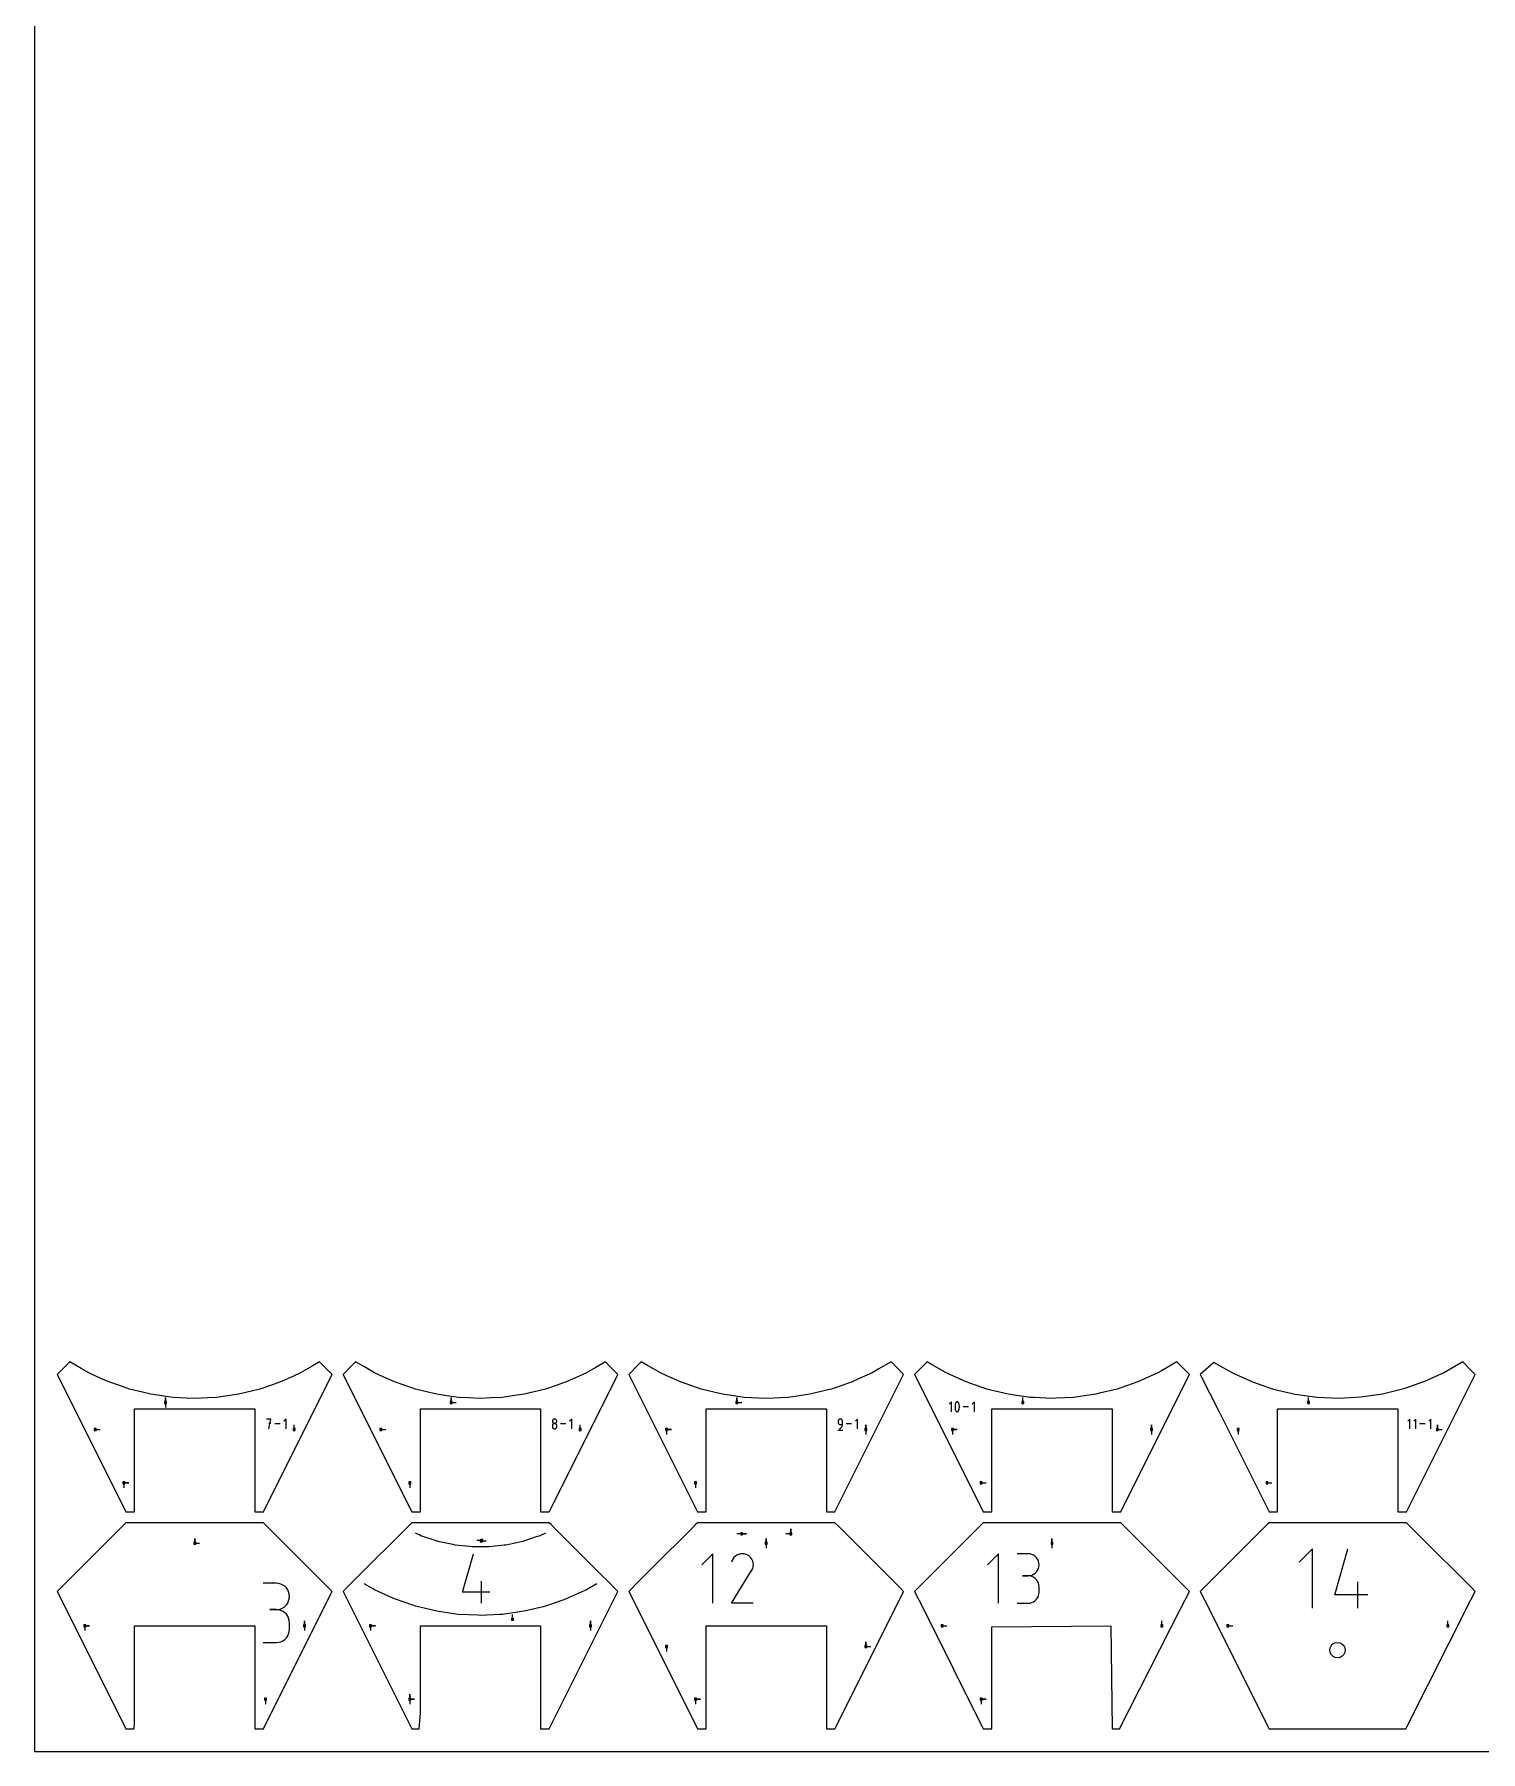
# Model space of a CAD drawing. Extents: x 0 to 800, y 0 to 1000.
# Drawn here: x 0 to 421, y 0 to 500 of the extents above; entities that cross this region are included whole.
import ezdxf

# ---------------------------------------------------------------- set-up
doc = ezdxf.new("R2010")
doc.units = 0

msp = doc.modelspace()

# ---------------------------------------------------------------- linework, layer by layer
at = {"layer": 'annotation', "color": 1}
for p, q in [((38.153735, 101.665962), (38.153735, 103.094712)), ((38.153735, 101.665962), (38.153735, 103.094712)), ((38.153735, 103.094712), (38.153735, 101.665962)), ((38.153735, 101.665962), (38.153735, 100.237212)), ((121.328733, 101.665962), (121.328733, 103.094712)), ((121.328733, 101.665962), (121.328733, 103.094712)), ((121.328733, 103.094712), (121.328733, 101.665962)), ((121.328733, 101.665962), (122.757483, 101.665962)), ((204.503731, 101.665962), (204.503731, 103.094712)), ((204.503731, 101.665962), (204.503731, 103.094712)), ((204.503731, 103.094712), (204.503731, 101.665962)), ((204.503731, 101.665962), (205.932481, 101.665962)), ((266.895215, 101.850459), (266.25489, 101.209953)), ((266.895215, 98.970171), (266.895215, 101.850459)), ((268.003052, 100.823002), (267.97545, 100.547162)), ((267.97545, 100.547162), (267.97545, 100.270183)), ((267.97545, 100.270183), (268.003052, 99.994196)), ((268.058257, 101.095573), (268.003052, 100.823002)), ((268.141065, 101.362745), (268.058257, 101.095573)), ((268.251475, 101.622386), (268.141065, 101.362745)), ((268.288657, 101.684217), (268.251475, 101.622386)), ((268.251475, 101.622386), (268.251475, 101.622386)), ((268.334994, 101.736907), (268.288657, 101.684217)), ((268.388953, 101.779947), (268.334994, 101.736907)), ((268.449, 101.812828), (268.388953, 101.779947)), ((268.513601, 101.835039), (268.449, 101.812828)), ((268.581221, 101.84607), (268.513601, 101.835039)), ((268.650327, 101.845412), (268.581221, 101.84607)), ((268.719383, 101.832555), (268.650327, 101.845412)), ((268.786856, 101.806988), (268.719383, 101.832555)), ((268.812685, 101.793415), (268.786856, 101.806988)), ((268.786856, 101.806988), (268.786856, 101.806988)), ((268.837472, 101.777824), (268.812685, 101.793415)), ((268.861094, 101.760339), (268.837472, 101.777824)), ((268.883431, 101.741084), (268.861094, 101.760339)), ((268.904364, 101.720181), (268.883431, 101.741084)), ((268.923771, 101.697755), (268.904364, 101.720181)), ((268.941533, 101.673928), (268.923771, 101.697755)), ((268.957529, 101.648825), (268.941533, 101.673928)), ((268.971638, 101.622567), (268.957529, 101.648825)), ((269.082583, 101.36239), (268.971638, 101.622567)), ((268.971638, 101.622567), (268.971638, 101.622567)), ((269.165792, 101.094817), (269.082583, 101.36239)), ((269.221265, 100.821979), (269.165792, 101.094817)), ((269.249002, 100.546005), (269.221265, 100.821979)), ((269.221265, 99.993172), (269.249002, 100.269026)), ((269.249002, 100.269026), (269.249002, 100.546005)), ((271.904055, 100.410315), (270.329163, 100.410315)), ((273.624307, 101.850459), (272.983983, 101.209953)), ((273.624307, 98.970171), (273.624307, 101.850459)), ((287.67873, 101.665962), (287.67873, 103.094712)), ((370.853728, 101.665962), (370.853728, 103.094712)), ((68.872121, 96.849959), (67.59129, 96.849959)), ((68.231796, 93.969671), (68.872121, 96.849959)), ((68.872121, 95.567322), (68.231796, 95.567322)), ((71.527482, 95.409815), (69.95259, 95.409815)), ((73.247734, 96.849959), (72.60741, 96.209454)), ((73.247734, 93.969671), (73.247734, 96.849959)), ((75.65115, 93.762927), (75.65115, 95.191677)), ((150.777512, 96.322265), (150.767192, 96.207738)), ((150.767192, 96.207738), (150.767192, 96.207738)), ((150.767192, 96.207738), (150.777518, 96.092673)), ((150.777512, 95.041918), (150.767192, 94.926907)), ((150.807262, 96.430172), (150.777512, 96.322265)), ((150.807262, 95.150203), (150.777512, 95.041918)), ((150.777518, 96.092673), (150.807283, 95.984347)), ((150.854622, 96.529629), (150.807262, 96.430172)), ((150.854622, 95.249943), (150.807262, 95.150203)), ((150.807283, 95.984347), (150.854662, 95.884575)), ((150.917775, 96.618806), (150.854622, 96.529629)), ((150.917775, 95.339323), (150.854622, 95.249943)), ((150.854662, 95.884575), (150.917835, 95.795172)), ((150.994903, 96.695873), (150.917775, 96.618806)), ((150.994903, 95.416526), (150.917775, 95.339323)), ((150.917835, 95.795172), (150.994977, 95.717954)), ((151.084187, 96.759), (150.994903, 96.695873)), ((151.084187, 95.479735), (150.994903, 95.416526)), ((150.994977, 95.717954), (151.084267, 95.654736)), ((151.183808, 96.806356), (151.084187, 96.759)), ((151.183808, 95.527133), (151.084187, 95.479735)), ((151.084267, 95.654736), (151.183881, 95.607333)), ((151.29195, 96.836112), (151.183808, 96.806356)), ((151.29195, 95.556905), (151.183808, 95.527133)), ((151.183881, 95.607333), (151.291998, 95.57756)), ((151.406794, 96.846437), (151.29195, 96.836112)), ((151.406794, 95.567232), (151.29195, 95.556905)), ((151.291998, 95.57756), (151.406794, 95.567232)), ((151.521638, 96.836112), (151.406794, 96.846437)), ((151.406794, 96.846437), (151.406794, 96.846437)), ((151.406794, 95.567232), (151.52159, 95.57756)), ((151.521638, 95.556911), (151.406794, 95.567232)), ((151.406794, 95.567232), (151.406794, 95.567232)), ((151.406794, 95.567232), (151.406794, 95.567232)), ((151.52159, 95.57756), (151.629707, 95.607333)), ((151.62978, 96.806356), (151.521638, 96.836112)), ((151.62978, 95.527154), (151.521638, 95.556911)), ((151.629707, 95.607333), (151.729321, 95.654736)), ((151.729402, 96.759), (151.62978, 96.806356)), ((151.729402, 95.479775), (151.62978, 95.527154)), ((151.729321, 95.654736), (151.818611, 95.717954)), ((151.818686, 96.695873), (151.729402, 96.759)), ((151.818686, 95.416585), (151.729402, 95.479775)), ((151.818611, 95.717954), (151.895754, 95.795172)), ((151.895813, 96.618806), (151.818686, 96.695873)), ((151.895813, 95.339397), (151.818686, 95.416585)), ((151.895754, 95.795172), (151.958926, 95.884575)), ((151.958966, 96.529629), (151.895813, 96.618806)), ((151.958966, 95.250023), (151.895813, 95.339397)), ((151.958926, 95.884575), (152.006306, 95.984347)), ((152.006326, 96.430172), (151.958966, 96.529629)), ((152.006326, 95.150275), (151.958966, 95.250023)), ((152.006306, 95.984347), (152.03607, 96.092673)), ((152.036076, 96.322265), (152.006326, 96.430172)), ((152.036076, 95.041966), (152.006326, 95.150275)), ((152.03607, 96.092673), (152.046397, 96.207738)), ((152.046397, 96.207738), (152.036076, 96.322265)), ((152.046397, 94.926907), (152.036076, 95.041966)), ((152.046397, 96.207738), (152.046397, 96.207738)), ((154.701668, 95.409815), (153.126775, 95.409815)), ((156.42192, 96.849959), (155.781595, 96.209454)), ((156.42192, 93.969671), (156.42192, 96.849959)), ((158.826148, 93.762927), (158.826148, 95.191677)), ((233.952336, 96.324519), (233.942009, 96.209454)), ((233.942009, 96.209454), (233.942009, 95.889201)), ((233.942009, 95.889201), (233.942009, 95.889201)), ((233.942009, 95.889201), (233.952336, 95.774142)), ((233.9821, 96.432845), (233.952336, 96.324519)), ((233.952336, 95.774142), (233.9821, 95.665833)), ((234.02948, 96.532616), (233.9821, 96.432845)), ((233.9821, 95.665833), (234.02948, 95.566085)), ((234.092652, 96.622019), (234.02948, 96.532616)), ((234.02948, 95.566085), (234.092652, 95.476711)), ((234.169795, 96.699237), (234.092652, 96.622019)), ((234.092652, 95.476711), (234.169795, 95.399523)), ((234.259084, 96.762455), (234.169795, 96.699237)), ((234.169795, 95.399523), (234.259084, 95.336333)), ((234.358699, 96.809858), (234.259084, 96.762455)), ((234.259084, 95.336333), (234.358699, 95.288954)), ((234.466816, 96.839631), (234.358699, 96.809858)), ((234.358699, 95.288954), (234.466816, 95.259197)), ((234.581612, 96.849959), (234.466816, 96.839631)), ((234.466816, 95.259197), (234.581612, 95.248876)), ((234.696646, 96.839631), (234.581612, 96.849959)), ((234.581612, 96.849959), (234.581612, 96.849959)), ((234.581612, 95.248876), (235.221214, 95.248876)), ((234.804889, 96.809858), (234.696646, 96.839631)), ((234.90454, 96.762455), (234.804889, 96.809858)), ((234.993801, 96.699237), (234.90454, 96.762455)), ((235.070869, 96.622019), (234.993801, 96.699237)), ((235.133944, 96.532616), (235.070869, 96.622019)), ((235.181227, 96.432845), (235.133944, 96.532616)), ((235.165727, 94.868018), (235.207053, 95.054678)), ((235.210917, 96.324519), (235.181227, 96.432845)), ((235.207053, 95.054678), (235.221214, 95.248876)), ((235.221214, 96.209454), (235.210917, 96.324519)), ((235.221214, 95.248876), (235.221214, 96.209454)), ((235.221214, 96.209454), (235.221214, 96.209454)), ((237.876666, 95.409815), (236.301774, 95.409815)), ((239.596918, 96.849959), (238.956593, 96.209454)), ((239.596918, 93.969671), (239.596918, 96.849959)), ((242.001147, 93.762927), (242.001147, 95.191677)), ((242.001147, 93.762927), (242.001147, 95.191677)), ((242.001147, 95.191677), (242.001147, 93.762927)), ((268.003052, 99.994196), (268.058257, 99.72133)), ((268.058257, 99.72133), (268.141065, 99.453717)), ((268.141065, 99.453717), (268.251475, 99.193487)), ((268.251475, 99.193487), (268.251475, 99.193487)), ((268.251475, 99.193487), (268.265533, 99.167282)), ((268.265533, 99.167282), (268.281411, 99.142303)), ((268.281411, 99.142303), (268.299041, 99.118627)), ((268.299041, 99.118627), (268.318357, 99.096329)), ((268.318357, 99.096329), (268.339292, 99.075484)), ((268.339292, 99.075484), (268.361779, 99.05617)), ((268.361779, 99.05617), (268.385751, 99.038461)), ((268.385751, 99.038461), (268.411141, 99.022433)), ((268.411141, 99.022433), (268.437883, 99.008163)), ((268.437883, 99.008163), (268.437883, 99.008163)), ((268.437883, 99.008163), (268.504825, 98.983139)), ((268.504825, 98.983139), (268.573479, 98.970706)), ((268.573479, 98.970706), (268.642293, 98.970358)), ((268.642293, 98.970358), (268.709717, 98.981589)), ((268.709717, 98.981589), (268.774196, 99.00389)), ((268.774196, 99.00389), (268.83418, 99.036756)), ((268.83418, 99.036756), (268.888116, 99.079678)), ((268.888116, 99.079678), (268.934453, 99.132151)), ((268.934453, 99.132151), (268.971638, 99.193668)), ((268.971638, 99.193668), (269.082583, 99.453363)), ((268.971638, 99.193668), (268.971638, 99.193668)), ((269.082583, 99.453363), (269.165792, 99.720574)), ((269.165792, 99.720574), (269.221265, 99.993172)), ((325.176145, 93.762927), (325.176145, 95.191677)), ((325.176145, 93.762927), (325.176145, 95.191677)), ((325.176145, 95.191677), (325.176145, 93.762927)), ((400.391825, 96.849959), (399.7515, 96.209454)), ((400.391825, 93.969671), (400.391825, 96.849959)), ((402.112258, 96.849959), (401.471933, 96.209454)), ((402.112258, 93.969671), (402.112258, 96.849959)), ((404.767439, 95.409815), (403.192547, 95.409815)), ((406.487691, 96.849959), (405.847366, 96.209454)), ((406.487691, 93.969671), (406.487691, 96.849959)), ((408.351143, 93.762927), (408.351143, 95.191677)), ((408.351143, 93.762927), (408.351143, 95.191677)), ((408.351143, 95.191677), (408.351143, 93.762927)), ((17.683848, 93.762927), (19.112598, 93.762927)), ((100.858846, 93.762927), (102.287596, 93.762927)), ((150.767192, 94.926907), (150.767192, 94.60828)), ((150.767192, 94.60828), (150.767192, 94.60828)), ((150.767192, 94.60828), (150.777518, 94.493277)), ((150.777518, 94.493277), (150.807283, 94.385117)), ((150.807283, 94.385117), (150.854662, 94.285585)), ((150.854662, 94.285585), (150.917835, 94.196468)), ((150.917835, 94.196468), (150.994977, 94.11955)), ((150.994977, 94.11955), (151.084267, 94.056617)), ((151.084267, 94.056617), (151.183881, 94.009454)), ((151.183881, 94.009454), (151.291998, 93.979847)), ((151.291998, 93.979847), (151.406794, 93.969581)), ((151.406794, 93.969581), (151.52159, 93.979847)), ((151.406794, 93.969581), (151.406794, 93.969581)), ((151.52159, 93.979847), (151.629707, 94.009454)), ((151.629707, 94.009454), (151.729321, 94.056617)), ((151.729321, 94.056617), (151.818611, 94.11955)), ((151.818611, 94.11955), (151.895754, 94.196468)), ((151.895754, 94.196468), (151.958926, 94.285585)), ((151.958926, 94.285585), (152.006306, 94.385117)), ((152.006306, 94.385117), (152.03607, 94.493277)), ((152.03607, 94.493277), (152.046397, 94.60828)), ((152.046397, 94.60828), (152.046397, 94.926907)), ((152.046397, 94.926907), (152.046397, 94.926907)), ((184.033845, 93.762927), (184.033844, 92.334177)), ((184.033845, 93.762927), (185.462595, 93.762927)), ((184.033845, 93.762927), (185.462595, 93.762927)), ((185.462595, 93.762927), (184.033845, 93.762927)), ((233.862082, 93.609635), (235.302226, 93.609635)), ((234.26154, 93.969671), (234.444447, 94.037831)), ((234.26154, 93.969671), (234.26154, 93.969671)), ((234.444447, 94.037831), (234.612333, 94.129962)), ((234.612333, 94.129962), (234.763464, 94.243717)), ((234.763464, 94.243717), (234.896103, 94.376747)), ((234.896103, 94.376747), (235.008517, 94.526705)), ((235.008517, 94.526705), (235.098969, 94.691245)), ((235.098969, 94.691245), (235.165727, 94.868018)), ((242.001147, 93.762927), (242.001147, 92.334177)), ((267.208843, 93.762927), (268.637593, 93.762927)), ((267.208843, 93.762927), (268.637593, 93.762927)), ((268.637593, 93.762927), (267.208843, 93.762927)), ((267.208843, 93.762927), (267.208843, 92.334177)), ((325.176145, 93.762927), (325.176145, 92.334177)), ((350.383841, 93.762927), (350.383841, 92.334177)), ((408.351143, 93.762927), (409.779893, 93.762927)), ((26.071875, 78.254012), (27.500625, 78.254012)), ((26.071875, 78.254012), (27.500625, 78.254012)), ((27.500625, 78.254012), (26.071875, 78.254012)), ((26.071875, 78.254012), (26.071875, 76.825262)), ((109.246873, 78.254012), (109.246873, 76.825262)), ((192.421871, 78.254012), (192.421871, 76.825262)), ((275.59687, 78.254012), (277.02562, 78.254012)), ((358.771868, 78.254012), (360.200618, 78.254012)), ((46.667499, 60.667499), (46.667499, 62.096249)), ((46.667499, 60.667499), (46.667499, 62.096249)), ((46.667499, 62.096249), (46.667499, 60.667499)), ((46.667499, 60.667499), (48.096249, 60.667499)), ((110.838896, 63.7041), (112.154793, 63.112537)), ((112.154793, 63.112537), (112.680735, 62.876107)), ((112.680735, 62.876107), (116.897715, 61.493441)), ((116.897715, 61.493441), (117.445642, 61.313706)), ((117.445642, 61.313706), (121.78482, 60.383244)), ((121.78482, 60.383244), (122.348683, 60.262355)), ((122.348683, 60.262355), (126.76176, 59.794488)), ((130.249498, 61.4355), (128.820748, 61.4355)), ((130.080622, 61.381874), (131.509372, 61.381874)), ((132.349786, 59.733733), (136.762857, 60.201585)), ((136.762857, 60.201585), (137.336265, 60.26235)), ((137.336265, 60.26235), (141.675471, 61.192828)), ((141.675471, 61.192828), (142.23933, 61.313693)), ((142.23933, 61.313693), (146.456293, 62.696444)), ((146.456293, 62.696444), (147.004183, 62.876128)), ((147.004183, 62.876128), (148.846057, 63.704141)), ((205.868594, 63.438734), (204.439844, 63.438734)), ((205.868594, 63.438734), (207.297344, 63.438734)), ((205.868594, 63.438734), (207.297344, 63.438734)), ((207.297344, 63.438734), (205.868594, 63.438734)), ((213.017496, 60.667499), (213.017495, 59.238749)), ((213.017496, 60.667499), (213.017496, 62.096249)), ((213.017496, 60.667499), (213.017496, 62.096249)), ((213.017496, 62.096249), (213.017496, 60.667499)), ((220.166397, 63.438734), (218.737647, 63.438734)), ((220.166397, 63.438734), (220.166397, 64.867484)), ((220.166397, 63.438734), (220.166397, 64.867484)), ((220.166397, 64.867484), (220.166397, 63.438734)), ((296.192494, 60.667499), (296.192494, 62.096249)), ((296.192494, 60.667499), (296.192494, 62.096249)), ((296.192494, 62.096249), (296.192494, 60.667499)), ((296.192494, 60.667499), (296.192494, 59.238749)), ((124.592374, 46.419779), (127.78587, 57.619594)), ((126.76176, 59.794488), (127.335216, 59.733719)), ((127.335216, 59.733719), (131.773119, 59.733759)), ((131.773119, 59.733759), (132.349786, 59.733733)), ((197.466459, 57.619594), (194.264835, 54.417066)), ((197.466459, 43.218154), (197.466459, 57.619594)), ((203.296625, 56.018213), (202.876666, 55.212614)), ((203.629897, 56.490797), (203.296625, 56.018213)), ((204.029748, 56.885295), (203.629897, 56.490797)), ((204.484018, 57.198548), (204.029748, 56.885295)), ((204.980546, 57.427396), (204.484018, 57.198548)), ((205.50717, 57.568681), (204.980546, 57.427396)), ((206.051732, 57.619243), (205.50717, 57.568681)), ((206.602069, 57.575923), (206.051732, 57.619243)), ((207.14602, 57.435563), (206.602069, 57.575923)), ((207.671426, 57.195002), (207.14602, 57.435563)), ((208.141345, 56.861314), (207.671426, 57.195002)), ((207.671426, 57.195002), (207.671426, 57.195002)), ((208.534249, 56.460891), (208.141345, 56.861314)), ((208.846643, 56.006004), (208.534249, 56.460891)), ((209.075034, 55.508926), (208.846643, 56.006004)), ((209.215929, 54.98193), (209.075034, 55.508926)), ((280.642545, 57.619594), (277.44092, 54.417066)), ((280.642545, 43.218154), (280.642545, 57.619594)), ((289.240645, 57.602886), (286.042633, 57.602886)), ((289.815815, 57.55126), (289.240645, 57.602886)), ((290.35703, 57.402481), (289.815815, 57.55126)), ((290.855289, 57.1657), (290.35703, 57.402481)), ((291.301589, 56.850068), (290.855289, 57.1657)), ((291.686929, 56.464734), (291.301589, 56.850068)), ((292.002307, 56.018849), (291.686929, 56.464734)), ((292.238723, 55.521563), (292.002307, 56.018849)), ((292.387173, 54.982026), (292.238723, 55.521563)), ((371.998561, 59.059738), (368.156612, 55.216705)), ((371.998561, 41.77801), (371.998561, 59.059738)), ((378.478667, 45.61996), (382.310863, 59.059738)), ((202.867635, 43.218037), (208.77777, 52.732597)), ((208.77777, 52.732597), (208.784836, 52.741339)), ((208.77777, 52.732597), (208.77777, 52.732597)), ((208.784836, 52.741339), (208.791611, 52.750157)), ((208.791611, 52.750157), (208.798141, 52.759122)), ((208.798141, 52.759122), (208.804471, 52.768311)), ((208.804471, 52.768311), (208.810644, 52.777797)), ((208.810644, 52.777797), (208.816706, 52.787655)), ((208.816706, 52.787655), (208.822701, 52.797958)), ((208.822701, 52.797958), (208.828673, 52.808782)), ((208.828673, 52.808782), (208.834668, 52.820201)), ((208.834668, 52.820201), (209.078696, 53.34415)), ((208.834668, 52.820201), (208.834668, 52.820201)), ((209.078696, 53.34415), (209.221253, 53.887269)), ((209.265833, 54.437287), (209.215929, 54.98193)), ((209.221253, 53.887269), (209.265833, 54.437287)), ((289.240645, 51.206862), (287.639381, 51.206862)), ((287.639381, 51.206862), (289.240645, 51.206862)), ((289.240645, 51.206862), (289.815815, 51.258501)), ((289.815815, 51.155236), (289.240645, 51.206862)), ((289.240645, 51.206862), (289.240645, 51.206862)), ((289.815815, 51.258501), (290.35703, 51.407366)), ((290.35703, 51.006457), (289.815815, 51.155236)), ((290.35703, 51.407366), (290.855289, 51.644382)), ((290.855289, 50.769676), (290.35703, 51.006457)), ((290.855289, 51.644382), (291.301589, 51.960473)), ((291.301589, 50.454044), (290.855289, 50.769676)), ((291.301589, 51.960473), (291.686929, 52.346563)), ((291.686929, 50.06871), (291.301589, 50.454044)), ((291.686929, 52.346563), (292.002307, 52.793575)), ((292.002307, 49.622825), (291.686929, 50.06871)), ((292.002307, 52.793575), (292.238723, 53.292435)), ((292.238723, 53.292435), (292.387173, 53.834065)), ((292.438657, 54.40939), (292.387173, 54.982026)), ((292.387173, 53.834065), (292.438657, 54.40939)), ((292.438657, 54.40939), (292.438657, 54.40939)), ((70.417706, 49.038688), (66.580092, 49.038688)), ((71.10791, 48.976737), (70.417706, 49.038688)), ((71.757368, 48.798202), (71.10791, 48.976737)), ((72.355278, 48.514066), (71.757368, 48.798202)), ((72.890839, 48.135307), (72.355278, 48.514066)), ((73.353247, 47.672906), (72.890839, 48.135307)), ((73.731701, 47.137844), (73.353247, 47.672906)), ((74.015399, 46.541101), (73.731701, 47.137844)), ((74.19354, 45.893657), (74.015399, 46.541101)), ((74.25532, 45.206493), (74.19354, 45.893657)), ((74.19354, 44.516103), (74.25532, 45.206493)), ((74.25532, 45.206493), (74.25532, 45.206493)), ((98.386121, 47.480224), (95.991174, 48.856377)), ((99.024082, 47.113598), (98.386121, 47.480224)), ((104.178894, 44.769864), (99.024082, 47.113598)), ((132.588758, 46.419779), (124.592374, 46.419779)), ((130.19183, 43.218154), (130.19183, 49.614178)), ((159.991026, 46.809041), (154.836282, 44.465258)), ((160.660919, 47.113572), (159.991026, 46.809041)), ((163.693867, 48.856331), (160.660919, 47.113572)), ((292.238723, 49.125539), (292.002307, 49.622825)), ((292.002307, 44.802242), (292.238723, 45.299565)), ((292.387173, 48.586002), (292.238723, 49.125539)), ((292.238723, 45.299565), (292.387173, 45.839228)), ((292.438657, 48.013366), (292.387173, 48.586002)), ((292.387173, 45.839228), (292.438657, 46.412102)), ((292.438657, 46.412102), (292.438657, 48.013366)), ((292.438657, 48.013366), (292.438657, 48.013366)), ((388.074329, 45.61996), (378.478667, 45.61996)), ((385.198015, 41.77801), (385.198015, 49.453239)), ((70.417706, 41.36346), (68.49619, 41.36346)), ((68.49619, 41.36346), (70.417706, 41.36346)), ((70.417706, 41.36346), (71.10791, 41.425426)), ((71.10791, 41.301508), (70.417706, 41.36346)), ((70.417706, 41.36346), (70.417706, 41.36346)), ((71.10791, 41.425426), (71.757368, 41.604065)), ((71.757368, 41.122974), (71.10791, 41.301508)), ((71.757368, 41.604065), (72.355278, 41.888484)), ((72.355278, 40.838837), (71.757368, 41.122974)), ((72.355278, 41.888484), (72.890839, 42.267793)), ((72.890839, 40.460078), (72.355278, 40.838837)), ((72.890839, 42.267793), (73.353247, 42.731101)), ((73.353247, 39.997677), (72.890839, 40.460078)), ((73.353247, 42.731101), (73.731701, 43.267516)), ((73.731701, 43.267516), (74.015399, 43.866147)), ((74.015399, 43.866147), (74.19354, 44.516103)), ((104.848718, 44.465278), (104.178894, 44.769864)), ((110.202313, 42.620175), (104.848718, 44.465278)), ((110.897948, 42.380536), (110.202313, 42.620175)), ((116.402221, 41.050597), (110.897948, 42.380536)), ((117.117475, 40.877749), (116.402221, 41.050597)), ((122.722861, 40.075022), (117.117475, 40.877749)), ((123.45129, 39.97075), (122.722861, 40.075022)), ((141.839195, 40.773429), (136.233737, 39.97078)), ((142.567463, 40.877855), (141.839195, 40.773429)), ((148.071686, 42.207651), (142.567463, 40.877855)), ((148.786941, 42.38043), (148.071686, 42.207651)), ((154.140504, 44.22564), (148.786941, 42.38043)), ((154.836282, 44.465258), (154.140504, 44.22564)), ((209.263659, 43.218037), (202.867635, 43.218037)), ((286.042633, 43.218606), (289.240645, 43.218606)), ((289.240645, 43.218606), (289.815815, 43.270202)), ((289.240645, 43.218606), (289.240645, 43.218606)), ((289.815815, 43.270202), (290.35703, 43.418907)), ((290.35703, 43.418907), (290.855289, 43.655591)), ((290.855289, 43.655591), (291.301589, 43.971127)), ((291.301589, 43.971127), (291.686929, 44.356386)), ((291.686929, 44.356386), (292.002307, 44.802242)), ((14.6675, 36.667499), (16.09625, 36.667499)), ((14.6675, 36.667499), (16.09625, 36.667499)), ((16.09625, 36.667499), (14.6675, 36.667499)), ((14.6675, 36.667499), (14.6675, 35.238749)), ((73.731701, 39.462615), (73.353247, 39.997677)), ((74.015399, 38.865872), (73.731701, 39.462615)), ((74.19354, 38.218428), (74.015399, 38.865872)), ((74.25532, 37.531264), (74.19354, 38.218428)), ((74.19354, 34.922298), (74.25532, 35.609748)), ((74.25532, 35.609748), (74.25532, 37.531264)), ((74.25532, 37.531264), (74.25532, 37.531264)), ((78.667498, 36.667499), (78.667498, 38.096249)), ((78.667498, 36.667499), (78.667498, 38.096249)), ((78.667498, 38.096249), (78.667498, 36.667499)), ((78.667498, 36.667499), (78.667498, 35.238749)), ((97.842498, 36.667499), (99.271248, 36.667499)), ((97.842498, 36.667499), (99.271248, 36.667499)), ((99.271248, 36.667499), (97.842498, 36.667499)), ((97.842498, 36.667499), (97.842498, 35.238749)), ((129.107564, 39.702382), (123.45129, 39.97075)), ((129.842441, 39.667531), (129.107564, 39.702382)), ((135.498742, 39.935806), (129.842441, 39.667531)), ((136.233737, 39.97078), (135.498742, 39.935806)), ((139.171064, 38.524051), (139.171064, 39.952801)), ((161.842497, 36.667499), (161.842497, 38.096249)), ((161.842497, 36.667499), (161.842497, 38.096249)), ((161.842497, 38.096249), (161.842497, 36.667499)), ((161.842497, 36.667499), (161.842497, 35.238749)), ((264.192495, 36.667499), (265.621244, 36.667499)), ((328.192493, 36.667499), (328.192493, 38.096249)), ((347.367493, 36.667499), (348.796243, 36.667499)), ((411.367491, 36.667499), (411.367491, 38.096249)), ((66.580092, 31.777552), (70.417706, 31.777552)), ((70.417706, 31.777552), (71.10791, 31.839468)), ((70.417706, 31.777552), (70.417706, 31.777552)), ((71.10791, 31.839468), (71.757368, 32.017913)), ((71.757368, 32.017913), (72.355278, 32.301934)), ((72.355278, 32.301934), (72.890839, 32.680577)), ((72.890839, 32.680577), (73.353247, 33.142889)), ((73.353247, 33.142889), (73.731701, 33.677915)), ((73.731701, 33.677915), (74.015399, 34.274703)), ((74.015399, 34.274703), (74.19354, 34.922298)), ((184.033844, 30.587928), (184.033844, 29.159178)), ((242.001147, 30.587928), (242.001147, 32.016678)), ((242.001147, 30.587928), (242.001147, 32.016678)), ((242.001147, 32.016678), (242.001147, 30.587928)), ((242.001147, 30.587928), (243.429897, 30.587928)), ((67.263123, 15.286875), (67.263123, 13.858125)), ((109.246873, 15.286875), (109.246873, 16.715625)), ((109.246873, 15.286875), (109.246873, 16.715625)), ((109.246873, 16.715625), (109.246873, 15.286875)), ((109.246873, 15.286875), (109.246873, 16.715625)), ((109.246873, 16.715625), (109.246873, 15.286875)), ((109.246873, 15.286875), (110.675623, 15.286875)), ((109.246873, 15.286875), (110.675623, 15.286875)), ((110.675623, 15.286875), (109.246873, 15.286875)), ((109.246873, 15.286875), (109.246873, 13.858125)), ((192.421871, 15.286875), (193.850621, 15.286875)), ((192.421871, 15.286875), (193.850621, 15.286875)), ((193.850621, 15.286875), (192.421871, 15.286875)), ((192.421871, 15.286875), (192.421871, 13.858125)), ((275.59687, 15.286875), (275.596869, 13.858125)), ((275.59687, 15.286875), (277.025619, 15.286875)), ((275.59687, 15.286875), (277.025619, 15.286875)), ((277.025619, 15.286875), (275.59687, 15.286875))]:
    msp.add_line(p, q, dxfattribs=at)
at = {"layer": 'boundary', "color": 5}
for p, q in [((8.835717, 112.010715), (6.6675, 109.842498)), ((10.301384, 113.476382), (8.835717, 112.010715)), ((13.657768, 111.54774), (10.301384, 113.476382)), ((15.849125, 110.288545), (13.657768, 111.54774)), ((19.373043, 108.686366), (15.849125, 110.288545)), ((77.485873, 110.288545), (75.185135, 109.242495)), ((80.842257, 112.217187), (77.485873, 110.288545)), ((83.033615, 113.476382), (80.842257, 112.217187)), ((83.990537, 112.519459), (83.033615, 113.476382)), ((86.667498, 109.842498), (83.990537, 112.519459)), ((92.349878, 112.349878), (89.842498, 109.842498)), ((93.476382, 113.476382), (92.349878, 112.349878)), ((96.056083, 111.994037), (93.476382, 113.476382)), ((99.024124, 110.288545), (96.056083, 111.994037)), ((101.732589, 109.057118), (99.024124, 110.288545)), ((160.660871, 110.288545), (157.544682, 108.871743)), ((163.240572, 111.77089), (160.660871, 110.288545)), ((166.208613, 113.476382), (163.240572, 111.77089)), ((167.504698, 112.180297), (166.208613, 113.476382)), ((169.842497, 109.842498), (167.504698, 112.180297)), ((175.864039, 112.68904), (173.017497, 109.842498)), ((176.65138, 113.476382), (175.864039, 112.68904)), ((178.454397, 112.440334), (176.65138, 113.476382)), ((182.199122, 110.288545), (178.454397, 112.440334)), ((184.092136, 109.427871), (182.199122, 110.288545)), ((243.835869, 110.288545), (239.904228, 108.500991)), ((245.638886, 111.324593), (243.835869, 110.288545)), ((249.383611, 113.476382), (245.638886, 111.324593)), ((251.018858, 111.841134), (249.383611, 113.476382)), ((253.017495, 109.842498), (251.018858, 111.841134)), ((259.378199, 113.028202), (256.192495, 109.842498)), ((259.826379, 113.476382), (259.378199, 113.028202)), ((260.852711, 112.886632), (259.826379, 113.476382)), ((265.37412, 110.288545), (260.852711, 112.886632)), ((266.451682, 109.798623), (265.37412, 110.288545)), ((327.010868, 110.288545), (322.263775, 108.130239)), ((328.037201, 110.878295), (327.010868, 110.288545)), ((332.558609, 113.476382), (328.037201, 110.878295)), ((334.533019, 111.501972), (332.558609, 113.476382)), ((336.192493, 109.842498), (334.533019, 111.501972)), ((343.251026, 113.332929), (339.367493, 109.842498)), ((348.811228, 110.169375), (343.251026, 113.332929)), ((354.64599, 107.546499), (348.811228, 110.169375)), ((410.435515, 110.431998), (404.623321, 107.759486)), ((415.733608, 113.476382), (410.435515, 110.431998)), ((418.04718, 111.162809), (415.733608, 113.476382)), ((419.367491, 109.842498), (418.04718, 111.162809)), ((6.6675, 109.842498), (17.7175, 87.742498)), ((21.67378, 107.640316), (19.373043, 108.686366)), ((25.33357, 106.378998), (21.67378, 107.640316)), ((27.723017, 105.555493), (25.33357, 106.378998)), ((31.48579, 104.646367), (27.723017, 105.555493)), ((65.611981, 105.555493), (63.155296, 104.961932)), ((69.27177, 106.816811), (65.611981, 105.555493)), ((71.661218, 107.640316), (69.27177, 106.816811)), ((75.185135, 109.242495), (71.661218, 107.640316)), ((75.617499, 87.742499), (86.667498, 109.842498)), ((89.842498, 109.842498), (99.492498, 90.542498)), ((104.848779, 107.640316), (101.732589, 109.057118)), ((107.661675, 106.670873), (104.848779, 107.640316)), ((110.898016, 105.555493), (107.661675, 106.670873)), ((113.790064, 104.856743), (110.898016, 105.555493)), ((148.786979, 105.555493), (145.45957, 104.751555)), ((151.599875, 106.524936), (148.786979, 105.555493)), ((154.836216, 107.640316), (151.599875, 106.524936)), ((157.544682, 108.871743), (154.836216, 107.640316)), ((160.192497, 90.542498), (169.842497, 109.842498)), ((173.017497, 109.842498), (181.267496, 93.342498)), ((188.023777, 107.640316), (184.092136, 109.427871)), ((189.98978, 106.962748), (188.023777, 107.640316)), ((194.073014, 105.555493), (189.98978, 106.962748)), ((196.094338, 105.067119), (194.073014, 105.555493)), ((200.292471, 104.052805), (196.094338, 105.067119)), ((231.961977, 105.555493), (227.763844, 104.541179)), ((233.92798, 106.233061), (231.961977, 105.555493)), ((238.011214, 107.640316), (233.92798, 106.233061)), ((239.904228, 108.500991), (238.011214, 107.640316)), ((244.767495, 93.342498), (253.017495, 109.842498)), ((256.192495, 109.842498), (263.042495, 96.142498)), ((271.198775, 107.640316), (266.451682, 109.798623)), ((272.317885, 107.254623), (271.198775, 107.640316)), ((277.248012, 105.555493), (272.317885, 107.254623)), ((278.398613, 105.277496), (277.248012, 105.555493)), ((283.46747, 104.052805), (278.398613, 105.277496)), ((315.136976, 105.555493), (310.068118, 104.330803)), ((316.256085, 105.941186), (315.136976, 105.555493)), ((321.186213, 107.640316), (316.256085, 105.941186)), ((322.263775, 108.130239), (321.186213, 107.640316)), ((329.342493, 96.142498), (336.192493, 109.842498)), ((339.367493, 109.842498), (344.817493, 98.942498)), ((360.702887, 105.487872), (354.64599, 107.546499)), ((366.927489, 104.011988), (360.702887, 105.487872)), ((398.58419, 105.64931), (392.372393, 104.120427)), ((404.623321, 107.759486), (398.58419, 105.64931)), ((413.917491, 98.942498), (419.367491, 109.842498)), ((33.942475, 104.052805), (31.48579, 104.646367)), ((37.774423, 103.504042), (33.942475, 104.052805)), ((40.276273, 103.145758), (37.774423, 103.504042)), ((44.142966, 102.962288), (40.276273, 103.145758)), ((46.667499, 102.842501), (44.142966, 102.962288)), ((50.534192, 103.025972), (46.667499, 102.842501)), ((53.058726, 103.145758), (50.534192, 103.025972)), ((56.890674, 103.694522), (53.058726, 103.145758)), ((59.392523, 104.052805), (56.890674, 103.694522)), ((63.155296, 104.961932), (59.392523, 104.052805)), ((117.117473, 104.052805), (113.790064, 104.856743)), ((120.06269, 103.631028), (117.117473, 104.052805)), ((123.451271, 103.145758), (120.06269, 103.631028)), ((126.423192, 103.004744), (123.451271, 103.145758)), ((129.842497, 102.842501), (126.423192, 103.004744)), ((132.814419, 102.983516), (129.842497, 102.842501)), ((136.233724, 103.145758), (132.814419, 102.983516)), ((139.178941, 103.567535), (136.233724, 103.145758)), ((142.567522, 104.052805), (139.178941, 103.567535)), ((145.45957, 104.751555), (142.567522, 104.052805)), ((202.350956, 103.758015), (200.292471, 104.052805)), ((206.626269, 103.145758), (202.350956, 103.758015)), ((208.703419, 103.0472), (206.626269, 103.145758)), ((213.017496, 102.842501), (208.703419, 103.0472)), ((215.094645, 102.94106), (213.017496, 102.842501)), ((219.408722, 103.145758), (215.094645, 102.94106)), ((221.467207, 103.440549), (219.408722, 103.145758)), ((225.74252, 104.052805), (221.467207, 103.440549)), ((227.763844, 104.541179), (225.74252, 104.052805)), ((284.639223, 103.885002), (283.46747, 104.052805)), ((289.801267, 103.145758), (284.639223, 103.885002)), ((290.983645, 103.089656), (289.801267, 103.145758)), ((296.192494, 102.842501), (290.983645, 103.089656)), ((297.374872, 102.898604), (296.192494, 102.842501)), ((302.583721, 103.145758), (297.374872, 102.898604)), ((303.755474, 103.313562), (302.583721, 103.145758)), ((308.917518, 104.052805), (303.755474, 103.313562)), ((310.068118, 104.330803), (308.917518, 104.052805)), ((373.263871, 103.132112), (366.927489, 104.011988)), ((379.655098, 102.856148), (373.263871, 103.132112)), ((386.04374, 103.186576), (379.655098, 102.856148)), ((392.372393, 104.120427), (386.04374, 103.186576)), ((29.1675, 82.742496), (29.1675, 99.842499)), ((29.1675, 99.842499), (44.217495, 99.842499)), ((44.217495, 99.842499), (64.167498, 99.842499)), ((64.167498, 99.842499), (64.167498, 82.742496)), ((112.342498, 85.542496), (112.342498, 99.842499)), ((112.342498, 99.842499), (130.659161, 99.842499)), ((130.659161, 99.842499), (147.342497, 99.842499)), ((147.342497, 99.842499), (147.342497, 85.542496)), ((195.517496, 88.342496), (195.517496, 99.842499)), ((195.517496, 99.842499), (217.100826, 99.842499)), ((217.100826, 99.842499), (230.517495, 99.842499)), ((230.517495, 99.842499), (230.517495, 88.342496)), ((263.042495, 96.142498), (276.192494, 69.842499)), ((278.692495, 91.142497), (278.692495, 99.842499)), ((278.692495, 99.842499), (303.542491, 99.842499)), ((303.542491, 99.842499), (313.692493, 99.842499)), ((313.692493, 99.842499), (313.692493, 91.142497)), ((316.192493, 69.842499), (329.342493, 96.142498)), ((344.817493, 98.942498), (359.367493, 69.842499)), ((361.867493, 93.942497), (361.867493, 99.842499)), ((361.867493, 99.842499), (389.984156, 99.842499)), ((389.984156, 99.842499), (396.867491, 99.842499)), ((396.867491, 99.842499), (396.867491, 93.942497)), ((399.367492, 69.842499), (413.917491, 98.942498)), ((99.492498, 90.542498), (109.842498, 69.842499)), ((149.842497, 69.842499), (160.192497, 90.542498)), ((181.267496, 93.342498), (193.017496, 69.842499)), ((233.017495, 69.842499), (244.767495, 93.342498)), ((278.692495, 69.842499), (278.692495, 91.142497)), ((313.692493, 91.142497), (313.692493, 69.842499)), ((361.867493, 69.842499), (361.867493, 93.942497)), ((396.867491, 93.942497), (396.867491, 69.842499)), ((17.7175, 87.742498), (26.6675, 69.842499)), ((66.667499, 69.842499), (75.617499, 87.742499)), ((112.342498, 69.842499), (112.342498, 85.542496)), ((147.342497, 85.542496), (147.342497, 69.842499)), ((195.517496, 69.842499), (195.517496, 88.342496)), ((230.517495, 88.342496), (230.517495, 69.842499)), ((29.1675, 69.842499), (29.1675, 82.742496)), ((64.167498, 82.742496), (64.167498, 69.842499)), ((25.504818, 65.504819), (15.702206, 55.702205)), ((26.6675, 66.667499), (25.504818, 65.504819)), ((26.6675, 69.842499), (28.246071, 69.842499)), ((33.3675, 66.667499), (26.6675, 66.667499)), ((28.246071, 69.842499), (29.1675, 69.842499)), ((66.667499, 66.667499), (33.3675, 66.667499)), ((64.167498, 69.842499), (65.088927, 69.842499)), ((65.088927, 69.842499), (66.667499, 69.842499)), ((67.055059, 66.279938), (66.667499, 66.667499)), ((67.83018, 65.504819), (67.055059, 66.279938)), ((77.632792, 55.702205), (67.83018, 65.504819)), ((108.19392, 65.018923), (94.294694, 51.119695)), ((109.842498, 66.667499), (108.19392, 65.018923)), ((109.842498, 69.842499), (111.22107, 69.842499)), ((119.342498, 66.667499), (109.842498, 66.667499)), ((111.22107, 69.842499), (112.342498, 69.842499)), ((149.842497, 66.667499), (119.342498, 66.667499)), ((147.342497, 69.842499), (148.463925, 69.842499)), ((148.463925, 69.842499), (149.842497, 69.842499)), ((150.392023, 66.117973), (149.842497, 66.667499)), ((151.491074, 65.018922), (150.392023, 66.117973)), ((165.390301, 51.119695), (151.491074, 65.018922)), ((191.611866, 65.26187), (179.760939, 53.410942)), ((192.548953, 66.198956), (191.611866, 65.26187)), ((193.017496, 66.667499), (192.548953, 66.198956)), ((193.017496, 69.842499), (194.196068, 69.842499)), ((224.917495, 66.667499), (193.017496, 66.667499)), ((194.196068, 69.842499), (195.517496, 69.842499)), ((233.017495, 66.667499), (224.917495, 66.667499)), ((230.517495, 69.842499), (231.838924, 69.842499)), ((231.838924, 69.842499), (233.017495, 69.842499)), ((234.423125, 65.26187), (233.017495, 66.667499)), ((246.274052, 53.410942), (234.423125, 65.26187)), ((275.272761, 65.747766), (267.518451, 57.993455)), ((276.192494, 66.667499), (275.272761, 65.747766)), ((276.192494, 69.842499), (277.171066, 69.842499)), ((310.892493, 66.667499), (276.192494, 66.667499)), ((277.171066, 69.842499), (278.692495, 69.842499)), ((316.192493, 66.667499), (310.892493, 66.667499)), ((313.692493, 69.842499), (315.213922, 69.842499)), ((315.213922, 69.842499), (316.192493, 69.842499)), ((317.112227, 65.747766), (316.192493, 66.667499)), ((324.866537, 57.993455), (317.112227, 65.747766)), ((358.933656, 66.233663), (355.275962, 62.575969)), ((359.367492, 66.667499), (358.933656, 66.233663)), ((396.867491, 66.667499), (359.367492, 66.667499)), ((359.367493, 69.842499), (360.146064, 69.842499)), ((360.146064, 69.842499), (361.867493, 69.842499)), ((396.867491, 69.842499), (398.58892, 69.842499)), ((399.367492, 66.667499), (396.867491, 66.667499)), ((398.58892, 69.842499), (399.367492, 69.842499)), ((399.801328, 66.233662), (399.367492, 66.667499)), ((403.459022, 62.575969), (399.801328, 66.233662)), ((355.275962, 62.575969), (340.275964, 47.57597)), ((418.45902, 47.57597), (403.459022, 62.575969)), ((15.702206, 55.702205), (9.102201, 49.1022)), ((84.232797, 49.1022), (77.632792, 55.702205)), ((267.518451, 57.993455), (258.118454, 48.593458)), ((334.266534, 48.593458), (324.866537, 57.993455)), ((93.294686, 50.119687), (90.993228, 47.818229)), ((94.294694, 51.119695), (93.294686, 50.119687)), ((166.390308, 50.119687), (165.390301, 51.119695)), ((169.842496, 46.667499), (166.390308, 50.119687)), ((179.760939, 53.410942), (175.960943, 49.610946)), ((250.074048, 49.610946), (246.274052, 53.410942)), ((7.479067, 47.479067), (6.6675, 46.667499)), ((6.6675, 46.667499), (23.3175, 13.3675)), ((9.102201, 49.1022), (7.479067, 47.479067)), ((70.017499, 13.3675), (86.667498, 46.667499)), ((86.667498, 46.667499), (84.232797, 49.1022)), ((90.993228, 47.818229), (89.842498, 46.667499)), ((89.842498, 46.667499), (105.092498, 16.1675)), ((154.592497, 16.1675), (169.842496, 46.667499)), ((175.960943, 49.610946), (173.017496, 46.667499)), ((173.017496, 46.667499), (177.067496, 38.567499)), ((248.967495, 38.567499), (253.017495, 46.667499)), ((252.036346, 47.648648), (250.074048, 49.610946)), ((253.017495, 46.667499), (252.036346, 47.648648)), ((258.118454, 48.593458), (256.192495, 46.667499)), ((256.192495, 46.667499), (258.842495, 41.367499)), ((333.542493, 41.367499), (336.192493, 46.667499)), ((335.550507, 47.309485), (334.266534, 48.593458)), ((336.192493, 46.667499), (335.550507, 47.309485)), ((340.275964, 47.57597), (339.367493, 46.667499)), ((339.367493, 46.667499), (340.617493, 44.167499)), ((418.117491, 44.167499), (419.367491, 46.667499)), ((419.367491, 46.667499), (418.45902, 47.57597)), ((258.842495, 41.367499), (276.192494, 6.6675)), ((315.813922, 6.6675), (333.542493, 41.367499)), ((340.617493, 44.167499), (359.367493, 6.6675)), ((399.18892, 6.6675), (418.117491, 44.167499)), ((29.1675, 8.367495), (29.1675, 36.6675)), ((29.1675, 36.6675), (31.150828, 36.6675)), ((31.150828, 36.6675), (64.167498, 36.6675)), ((64.167498, 36.6675), (64.167498, 8.367495)), ((112.342498, 11.167496), (112.342498, 36.6675)), ((112.342498, 36.6675), (117.592493, 36.6675)), ((117.592493, 36.6675), (147.342496, 36.6675)), ((147.342496, 36.6675), (147.342497, 11.167496)), ((177.067496, 38.567499), (193.017496, 6.6675)), ((195.517496, 33.567499), (195.517496, 36.6675)), ((195.517496, 36.6675), (226.900826, 36.6675)), ((226.900826, 36.6675), (230.517495, 36.6675)), ((230.517495, 36.6675), (230.517495, 33.567499)), ((233.017495, 6.6675), (248.967495, 38.567499)), ((278.692494, 6.6675), (278.692495, 36.367499)), ((278.692495, 36.367499), (313.342492, 36.6675)), ((313.342492, 36.6675), (313.692493, 6.6675)), ((195.517496, 6.6675), (195.517496, 33.567499)), ((230.517495, 33.567499), (230.517495, 6.6675)), ((105.092498, 16.1675), (109.842498, 6.6675)), ((149.842497, 6.6675), (154.592497, 16.1675)), ((23.3175, 13.3675), (26.6675, 6.6675)), ((66.667499, 6.6675), (70.017499, 13.3675)), ((112.02107, 6.6675), (112.342498, 11.167496)), ((147.342497, 11.167496), (147.342497, 6.6675)), ((26.6675, 6.6675), (29.046072, 6.6675)), ((29.046072, 6.6675), (29.1675, 8.367495)), ((64.167498, 8.367495), (64.167498, 6.6675)), ((64.167498, 6.6675), (66.667499, 6.6675)), ((109.842498, 6.6675), (112.02107, 6.6675)), ((147.342497, 6.6675), (149.842497, 6.6675)), ((193.017496, 6.6675), (193.596068, 6.6675)), ((193.596068, 6.6675), (195.517496, 6.6675)), ((230.517495, 6.6675), (232.438924, 6.6675)), ((232.438924, 6.6675), (233.017495, 6.6675)), ((276.192494, 6.6675), (278.692494, 6.6675)), ((313.692493, 6.6675), (315.813922, 6.6675)), ((359.367493, 6.6675), (360.617493, 6.6675)), ((360.617493, 6.6675), (380.617487, 6.6675)), ((380.617487, 6.6675), (398.117491, 6.6675)), ((398.117491, 6.6675), (399.18892, 6.6675))]:
    msp.add_line(p, q, dxfattribs=at)
at = {"layer": 'frame', "color": 5}
for p, q in [((0, 1000), (0, 0)), ((0, 0), (800, 0))]:
    msp.add_line(p, q, dxfattribs=at)
at = {"layer": 'hole', "color": 5}
for p, q in [((38.439485, 101.951712), (37.867985, 101.951712)), ((37.867985, 101.951712), (37.867985, 101.380212)), ((37.867985, 101.380212), (38.439485, 101.380212)), ((38.439485, 101.380212), (38.439485, 101.951712)), ((121.614483, 101.951712), (121.042983, 101.951712)), ((121.042983, 101.951712), (121.042983, 101.380212)), ((121.042983, 101.380212), (121.614483, 101.380212)), ((121.614483, 101.380212), (121.614483, 101.951712)), ((204.789481, 101.951712), (204.217981, 101.951712)), ((204.217981, 101.951712), (204.217981, 101.380212)), ((204.217981, 101.380212), (204.789481, 101.380212)), ((204.789481, 101.380212), (204.789481, 101.951712)), ((287.96448, 101.951712), (287.39298, 101.951712)), ((287.39298, 101.951712), (287.39298, 101.380212)), ((287.39298, 101.380212), (287.96448, 101.380212)), ((287.96448, 101.380212), (287.96448, 101.951712)), ((371.139478, 101.951712), (370.567978, 101.951712)), ((370.567978, 101.951712), (370.567978, 101.380212)), ((370.567978, 101.380212), (371.139478, 101.380212)), ((371.139478, 101.380212), (371.139478, 101.951712)), ((17.969598, 94.048677), (17.398098, 94.048677)), ((17.398098, 94.048677), (17.398098, 93.477177)), ((17.398098, 93.477177), (17.969598, 93.477177)), ((17.969598, 93.477177), (17.969598, 94.048677)), ((75.9369, 94.048677), (75.3654, 94.048677)), ((75.3654, 94.048677), (75.3654, 93.477177)), ((75.3654, 93.477177), (75.9369, 93.477177)), ((75.9369, 93.477177), (75.9369, 94.048677)), ((101.144596, 94.048677), (100.573096, 94.048677)), ((100.573096, 94.048677), (100.573096, 93.477177)), ((100.573096, 93.477177), (101.144596, 93.477177)), ((101.144596, 93.477177), (101.144596, 94.048677)), ((159.111898, 94.048677), (158.540398, 94.048677)), ((158.540398, 94.048677), (158.540398, 93.477177)), ((158.540398, 93.477177), (159.111898, 93.477177)), ((159.111898, 93.477177), (159.111898, 94.048677)), ((184.319595, 94.048677), (183.748095, 94.048677)), ((183.748095, 94.048677), (183.748095, 93.477177)), ((183.748095, 93.477177), (184.319595, 93.477177)), ((184.319595, 93.477177), (184.319595, 94.048677)), ((242.286897, 94.048677), (241.715397, 94.048677)), ((241.715397, 94.048677), (241.715397, 93.477177)), ((241.715397, 93.477177), (242.286897, 93.477177)), ((242.286897, 93.477177), (242.286897, 94.048677)), ((267.494593, 94.048677), (266.923093, 94.048677)), ((266.923093, 94.048677), (266.923093, 93.477177)), ((266.923093, 93.477177), (267.494593, 93.477177)), ((267.494593, 93.477177), (267.494593, 94.048677)), ((325.461895, 94.048677), (324.890395, 94.048677)), ((324.890395, 94.048677), (324.890395, 93.477177)), ((324.890395, 93.477177), (325.461895, 93.477177)), ((325.461895, 93.477177), (325.461895, 94.048677)), ((350.669591, 94.048677), (350.098091, 94.048677)), ((350.098091, 94.048677), (350.098091, 93.477177)), ((350.098091, 93.477177), (350.669591, 93.477177)), ((350.669591, 93.477177), (350.669591, 94.048677)), ((408.636893, 94.048677), (408.065393, 94.048677)), ((408.065393, 94.048677), (408.065393, 93.477177)), ((408.065393, 93.477177), (408.636893, 93.477177)), ((408.636893, 93.477177), (408.636893, 94.048677)), ((26.357625, 78.539762), (25.786125, 78.539762)), ((25.786125, 78.539762), (25.786125, 77.968262)), ((25.786125, 77.968262), (26.357625, 77.968262)), ((26.357625, 77.968262), (26.357625, 78.539762)), ((109.532623, 78.539762), (108.961123, 78.539762)), ((108.961123, 78.539762), (108.961123, 77.968262)), ((108.961123, 77.968262), (109.532623, 77.968262)), ((109.532623, 77.968262), (109.532623, 78.539762)), ((192.707621, 78.539762), (192.136121, 78.539762)), ((192.136121, 78.539762), (192.136121, 77.968262)), ((192.136121, 77.968262), (192.707621, 77.968262)), ((192.707621, 77.968262), (192.707621, 78.539762)), ((275.88262, 78.539762), (275.31112, 78.539762)), ((275.31112, 78.539762), (275.31112, 77.968262)), ((275.31112, 77.968262), (275.88262, 77.968262)), ((275.88262, 77.968262), (275.88262, 78.539762)), ((359.057618, 78.539762), (358.486118, 78.539762)), ((358.486118, 78.539762), (358.486118, 77.968262)), ((358.486118, 77.968262), (359.057618, 77.968262)), ((359.057618, 77.968262), (359.057618, 78.539762)), ((46.953249, 60.953249), (46.381749, 60.953249)), ((46.381749, 60.953249), (46.381749, 60.381749)), ((46.381749, 60.381749), (46.953249, 60.381749)), ((46.953249, 60.381749), (46.953249, 60.953249)), ((130.366372, 61.667624), (129.794872, 61.667624)), ((129.794872, 61.667624), (129.794872, 61.096124)), ((129.794872, 61.096124), (130.366372, 61.096124)), ((130.535248, 61.72125), (129.963748, 61.72125)), ((129.963748, 61.72125), (129.963748, 61.14975)), ((129.963748, 61.14975), (130.535248, 61.14975)), ((130.366372, 61.096124), (130.366372, 61.667624)), ((130.535248, 61.14975), (130.535248, 61.72125)), ((206.154344, 63.724484), (205.582844, 63.724484)), ((205.582844, 63.724484), (205.582844, 63.152984)), ((205.582844, 63.152984), (206.154344, 63.152984)), ((206.154344, 63.152984), (206.154344, 63.724484)), ((213.303246, 60.953249), (212.731746, 60.953249)), ((212.731746, 60.953249), (212.731746, 60.381749)), ((212.731746, 60.381749), (213.303246, 60.381749)), ((213.303246, 60.381749), (213.303246, 60.953249)), ((220.452147, 63.724484), (219.880647, 63.724484)), ((219.880647, 63.724484), (219.880647, 63.152984)), ((219.880647, 63.152984), (220.452147, 63.152984)), ((220.452147, 63.152984), (220.452147, 63.724484)), ((296.478244, 60.953249), (295.906744, 60.953249)), ((295.906744, 60.953249), (295.906744, 60.381749)), ((295.906744, 60.381749), (296.478244, 60.381749)), ((296.478244, 60.381749), (296.478244, 60.953249)), ((14.95325, 36.953249), (14.38175, 36.953249)), ((14.38175, 36.953249), (14.38175, 36.381749)), ((14.38175, 36.381749), (14.95325, 36.381749)), ((14.95325, 36.381749), (14.95325, 36.953249)), ((78.953248, 36.953249), (78.381748, 36.953249)), ((78.381748, 36.953249), (78.381748, 36.381749)), ((78.381748, 36.381749), (78.953248, 36.381749)), ((78.953248, 36.381749), (78.953248, 36.953249)), ((98.128248, 36.953249), (97.556748, 36.953249)), ((97.556748, 36.953249), (97.556748, 36.381749)), ((97.556748, 36.381749), (98.128248, 36.381749)), ((98.128248, 36.381749), (98.128248, 36.953249)), ((139.456814, 38.809801), (138.885314, 38.809801)), ((138.885314, 38.809801), (138.885314, 38.238301)), ((138.885314, 38.238301), (139.456814, 38.238301)), ((139.456814, 38.238301), (139.456814, 38.809801)), ((162.128247, 36.953249), (161.556747, 36.953249)), ((161.556747, 36.953249), (161.556747, 36.381749)), ((161.556747, 36.381749), (162.128247, 36.381749)), ((162.128247, 36.381749), (162.128247, 36.953249)), ((264.478245, 36.953249), (263.906745, 36.953249)), ((263.906745, 36.953249), (263.906745, 36.381749)), ((263.906745, 36.381749), (264.478245, 36.381749)), ((264.478245, 36.381749), (264.478245, 36.953249)), ((328.478243, 36.953249), (327.906743, 36.953249)), ((327.906743, 36.953249), (327.906743, 36.381749)), ((327.906743, 36.381749), (328.478243, 36.381749)), ((328.478243, 36.381749), (328.478243, 36.953249)), ((347.653243, 36.953249), (347.081743, 36.953249)), ((347.081743, 36.953249), (347.081743, 36.381749)), ((347.081743, 36.381749), (347.653243, 36.381749)), ((347.653243, 36.381749), (347.653243, 36.953249)), ((411.653241, 36.953249), (411.081741, 36.953249)), ((411.081741, 36.953249), (411.081741, 36.381749)), ((411.081741, 36.381749), (411.653241, 36.381749)), ((411.653241, 36.381749), (411.653241, 36.953249)), ((184.319594, 30.873678), (183.748094, 30.873678)), ((183.748094, 30.873678), (183.748094, 30.302178)), ((183.748094, 30.302178), (184.319594, 30.302178)), ((184.319594, 30.302178), (184.319594, 30.873678)), ((242.286897, 30.873678), (241.715397, 30.873678)), ((241.715397, 30.873678), (241.715397, 30.302178)), ((241.715397, 30.302178), (242.286897, 30.302178)), ((242.286897, 30.302178), (242.286897, 30.873678)), ((377.053272, 29.526854), (377.150147, 30.222142)), ((377.150147, 30.222142), (377.457137, 30.853465)), ((377.457137, 30.853465), (377.94419, 31.359022)), ((377.94419, 31.359022), (378.563632, 31.689328)), ((378.563632, 31.689328), (379.254826, 31.81205)), ((379.254826, 31.81205), (379.950115, 31.715175)), ((379.950115, 31.715175), (380.581437, 31.408186)), ((380.581437, 31.408186), (381.086995, 30.921134)), ((381.086995, 30.921134), (381.417302, 30.301692)), ((381.417302, 30.301692), (381.540024, 29.610497)), ((377.175994, 28.835659), (377.053272, 29.526854)), ((377.506301, 28.216217), (377.175994, 28.835659)), ((378.011859, 27.729164), (377.506301, 28.216217)), ((378.60136, 27.428797), (378.011859, 27.729164)), ((378.643182, 27.422173), (378.60136, 27.428797)), ((379.33847, 27.325298), (378.643182, 27.422173)), ((380.029664, 27.448021), (379.33847, 27.325298)), ((380.649106, 27.778329), (380.029664, 27.448021)), ((381.13616, 28.283886), (380.649106, 27.778329)), ((381.443149, 28.915209), (381.13616, 28.283886)), ((381.540024, 29.610497), (381.443149, 28.915209)), ((67.548873, 15.572625), (66.977373, 15.572625)), ((66.977373, 15.572625), (66.977373, 15.001125)), ((66.977373, 15.001125), (67.548873, 15.001125)), ((67.548873, 15.001125), (67.548873, 15.572625)), ((109.532623, 15.572625), (108.961123, 15.572625)), ((108.961123, 15.572625), (108.961123, 15.001125)), ((108.961123, 15.001125), (109.532623, 15.001125)), ((109.532623, 15.001125), (109.532623, 15.572625)), ((192.707621, 15.572625), (192.136121, 15.572625)), ((192.136121, 15.572625), (192.136121, 15.001125)), ((192.136121, 15.001125), (192.707621, 15.001125)), ((192.707621, 15.001125), (192.707621, 15.572625)), ((275.88262, 15.572625), (275.31112, 15.572625)), ((275.31112, 15.572625), (275.31112, 15.001125)), ((275.31112, 15.001125), (275.88262, 15.001125)), ((275.88262, 15.001125), (275.88262, 15.572625))]:
    msp.add_line(p, q, dxfattribs=at)

doc.saveas('drawing.dxf')
